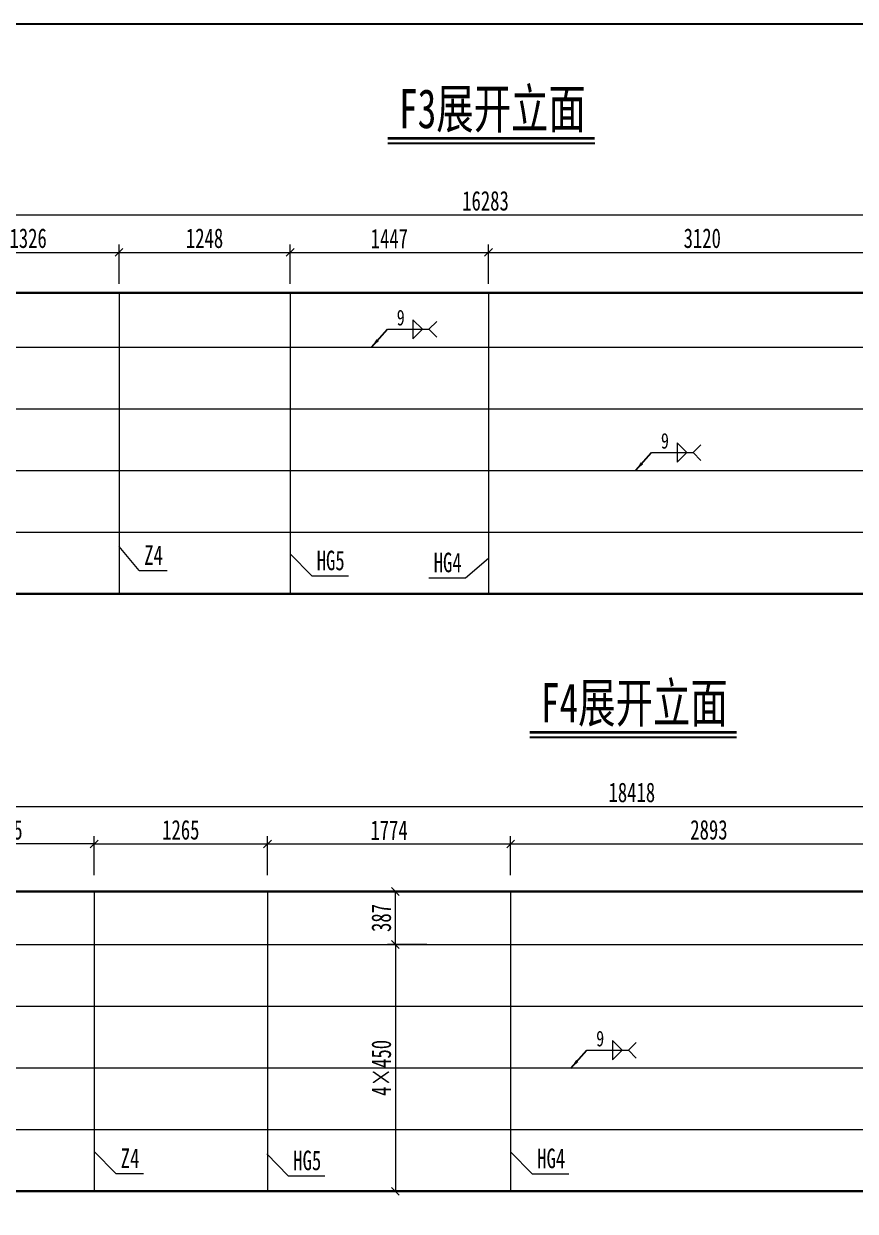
# Model space of a CAD drawing. Header units: millimetres. Extents: x -89049 to 410567, y -307459 to -100425.
# Drawn here: x 306815 to 312882, y -121714 to -113054 of the extents above; entities that cross this region are included whole.
import ezdxf
from ezdxf.enums import TextEntityAlignment as Align

# ---------------------------------------------------------------- set-up
doc = ezdxf.new("R2010")
doc.units = ezdxf.units.MM
doc.linetypes.add('DASHED', pattern=[0.75, 0.5, -0.25])
doc.layers.get('Defpoints').update_dxf_attribs({"color": 8})
for name, color, linetype, lineweight in [('Dim', 4, 'Continuous', 15), ('文字', 7, 'Continuous', 15), ('标注线及字体', 2, 'Continuous', 15), ('桥 构造粗实', 1, 'Continuous', 30), ('细实线', 4, 'Continuous', 15), ('虚线', 7, 'DASHED', 13)]:
    doc.layers.add(name, color=color, linetype=linetype, lineweight=lineweight)
doc.layers.add('Text', color=4, linetype='Continuous')
doc.styles.add('111', font='', dxfattribs={"width": 0.7})
doc.styles.add('BM_Dim', font='', dxfattribs={"width": 0.85})
doc.styles.add('SMEDI', font='', dxfattribs={"width": 0.75})
doc.styles.get("Standard").update_dxf_attribs({"font": ''})
doc.styles.get('111').set_extended_font_data('仿宋_GB2312')
doc.styles.get('BM_Dim').set_extended_font_data('仿宋_GB2312')
doc.styles.get('SMEDI').set_extended_font_data('仿宋_GB2312')
doc.styles.get('Standard').set_extended_font_data('仿宋_GB2312')
doc.dimstyles.new('200', dxfattribs={"dimscale": 0, "dimtxt": 2.5, "dimasz": 1, "dimexe": 1, "dimexo": 1, "dimgap": 0.6, "dimtad": 1, "dimdec": 0, "dimdsep": 46, "dimtxsty": '111', "dimblk": 'OBLIQUE', "dimcen": 0, "dimclrd": 4, "dimclre": 4, "dimclrt": 4, "dimadec": 1, "dimazin": 2, "dimtfac": 1, "dimtdec": 0, "dimtix": 1, "dimtmove": 2, "dimatfit": 3, "dimfxl": 4, "dimfxlon": 1, "dimtolj": 1, "dimlwd": -1, "dimlwe": -1, "dimarcsym": 0})
doc.dimstyles.new('MSteel_1.0_1.0', dxfattribs={"dimtxt": 3, "dimasz": 1.2, "dimexe": 1, "dimexo": 1, "dimgap": 1, "dimtad": 3, "dimtoh": 1, "dimdec": 0, "dimzin": 0, "dimdsep": 46, "dimtxsty": 'Standard', "dimblk": 'ARCHTICK', "dimcen": 0.09, "dimclrd": 3, "dimclre": 3, "dimadec": 0, "dimazin": 0, "dimtfac": 1, "dimtdec": 4, "dimtofl": 0, "dimtmove": 0, "dimatfit": 3, "dimfxl": 1, "dimtolj": 1, "dimtzin": 0, "dimarcsym": 0})

# ---------------------------------------------------------------- blocks, each defined once
blk = doc.blocks.new('_Oblique')
at = {"color": 0, "linetype": 'ByBlock', "lineweight": -2}
blk.add_line((-0.5, -0.5), (0.5, 0.5), dxfattribs=at)
blk = doc.blocks.new('*D586')
at = {"layer": 'Defpoints', "color": 0, "transparency": 16777216}
for p in [(307510.2, -114721.2), (306184, -115060.3), (307510.2, -115083.5)]:
    blk.add_point(p, dxfattribs=at)
at = {"layer": '细实线', "color": 4, "transparency": 16777216}
for p, q in [((306184, -114949.7), (306184, -114664)), ((306184, -114721.2), (307510.2, -114721.2)), ((307510.2, -114949.7), (307510.2, -114664))]:
    blk.add_line(p, q, dxfattribs=at)
at = {"layer": '细实线', "color": 4, "transparency": 16777216, "xscale": 57.14285714285715, "yscale": 57.14285714285715, "zscale": 57.14285714285715, "rotation": 180}
blk.add_blockref('_Oblique', (306184, -114721.2), dxfattribs=at)
at = {"layer": '细实线', "color": 4, "transparency": 16777216, "xscale": 57.14285714285715, "yscale": 57.14285714285715, "zscale": 57.14285714285715}
blk.add_blockref('_Oblique', (307510.2, -114721.2), dxfattribs=at)
at = {"layer": '细实线', "color": 4, "transparency": 16777216, "insert": (306847.1, -114618.9), "char_height": 142.86, "attachment_point": 5, "style": '111'}
blk.add_mtext('\\A1;1326', dxfattribs=at)
blk = doc.blocks.new('*D587')
at = {"layer": 'Defpoints', "color": 0, "transparency": 16777216}
for p in [(308758.4, -114721.2), (307510.2, -115083.5), (308758.4, -115078.9)]:
    blk.add_point(p, dxfattribs=at)
at = {"layer": '细实线', "color": 4, "transparency": 16777216}
for p, q in [((307510.2, -114949.7), (307510.2, -114664)), ((307510.2, -114721.2), (308758.4, -114721.2)), ((308758.4, -114949.7), (308758.4, -114664))]:
    blk.add_line(p, q, dxfattribs=at)
at = {"layer": '细实线', "color": 4, "transparency": 16777216, "xscale": 57.14285714285715, "yscale": 57.14285714285715, "zscale": 57.14285714285715, "rotation": 180}
blk.add_blockref('_Oblique', (307510.2, -114721.2), dxfattribs=at)
at = {"layer": '细实线', "color": 4, "transparency": 16777216, "xscale": 57.14285714285715, "yscale": 57.14285714285715, "zscale": 57.14285714285715}
blk.add_blockref('_Oblique', (308758.4, -114721.2), dxfattribs=at)
at = {"layer": '细实线', "color": 4, "transparency": 16777216, "insert": (308134.3, -114618.9), "char_height": 142.86, "attachment_point": 5, "style": '111'}
blk.add_mtext('\\A1;1248', dxfattribs=at)
blk = doc.blocks.new('*D588')
at = {"layer": 'Defpoints', "color": 0, "transparency": 16777216}
for p in [(310205.7, -114721.2), (308758.4, -115078.9), (310205.7, -115108.6)]:
    blk.add_point(p, dxfattribs=at)
at = {"layer": '细实线', "color": 4, "transparency": 16777216}
for p, q in [((308758.4, -114949.7), (308758.4, -114664)), ((308758.4, -114721.2), (310205.7, -114721.2)), ((310205.7, -114949.7), (310205.7, -114664))]:
    blk.add_line(p, q, dxfattribs=at)
at = {"layer": '细实线', "color": 4, "transparency": 16777216, "xscale": 57.14285714285715, "yscale": 57.14285714285715, "zscale": 57.14285714285715, "rotation": 180}
blk.add_blockref('_Oblique', (308758.4, -114721.2), dxfattribs=at)
at = {"layer": '细实线', "color": 4, "transparency": 16777216, "xscale": 57.14285714285715, "yscale": 57.14285714285715, "zscale": 57.14285714285715}
blk.add_blockref('_Oblique', (310205.7, -114721.2), dxfattribs=at)
at = {"layer": '细实线', "color": 4, "transparency": 16777216, "insert": (309482, -114620.5), "char_height": 142.86, "attachment_point": 5, "style": '111'}
blk.add_mtext('\\A1;1447', dxfattribs=at)
blk = doc.blocks.new('*D589')
at = {"layer": 'Defpoints', "color": 0, "transparency": 16777216}
for p in [(313325.5, -114721.2), (310205.7, -115154.8), (313325.5, -115108.6)]:
    blk.add_point(p, dxfattribs=at)
at = {"layer": '细实线', "color": 4, "transparency": 16777216}
for p, q in [((310205.7, -114949.7), (310205.7, -114664)), ((310205.7, -114721.2), (313325.5, -114721.2)), ((313325.5, -114949.7), (313325.5, -114664))]:
    blk.add_line(p, q, dxfattribs=at)
at = {"layer": '细实线', "color": 4, "transparency": 16777216, "xscale": 57.14285714285715, "yscale": 57.14285714285715, "zscale": 57.14285714285715, "rotation": 180}
blk.add_blockref('_Oblique', (310205.7, -114721.2), dxfattribs=at)
at = {"layer": '细实线', "color": 4, "transparency": 16777216, "xscale": 57.14285714285715, "yscale": 57.14285714285715, "zscale": 57.14285714285715}
blk.add_blockref('_Oblique', (313325.5, -114721.2), dxfattribs=at)
at = {"layer": '细实线', "color": 4, "transparency": 16777216, "insert": (311765.6, -114618.9), "char_height": 142.86, "attachment_point": 5, "style": '111'}
blk.add_mtext('\\A1;3120', dxfattribs=at)
blk = doc.blocks.new('*D592')
at = {"layer": 'Defpoints', "color": 0, "transparency": 16777216}
for p in [(318325.5, -114448.5), (318325.5, -114991.2), (302042.7, -115070.4)]:
    blk.add_point(p, dxfattribs=at)
at = {"layer": '细实线', "color": 4, "transparency": 16777216}
for p, q in [((302042.7, -114677), (302042.7, -114391.3)), ((318325.5, -114677), (318325.5, -114391.3)), ((302042.7, -114448.5), (318325.5, -114448.5))]:
    blk.add_line(p, q, dxfattribs=at)
at = {"layer": '细实线', "color": 4, "transparency": 16777216, "xscale": 57.14285714285715, "yscale": 57.14285714285715, "zscale": 57.14285714285715, "rotation": 180}
blk.add_blockref('_Oblique', (302042.7, -114448.5), dxfattribs=at)
at = {"layer": '细实线', "color": 4, "transparency": 16777216, "xscale": 57.14285714285715, "yscale": 57.14285714285715, "zscale": 57.14285714285715}
blk.add_blockref('_Oblique', (318325.5, -114448.5), dxfattribs=at)
at = {"layer": '细实线', "color": 4, "transparency": 16777216, "insert": (310184.1, -114346.2), "char_height": 142.86, "attachment_point": 5, "style": '111'}
blk.add_mtext('\\A1;16283', dxfattribs=at)
blk = doc.blocks.new('*D596')
at = {"layer": 'Defpoints', "color": 0, "transparency": 16777216}
for p in [(320460.7, -118762.9), (320460.7, -119286.4), (302042.7, -119384.8)]:
    blk.add_point(p, dxfattribs=at)
at = {"layer": '细实线', "color": 4, "transparency": 16777216}
for p, q in [((302042.7, -118991.5), (302042.7, -118705.7)), ((320460.7, -118991.5), (320460.7, -118705.7)), ((302042.7, -118762.9), (320460.7, -118762.9))]:
    blk.add_line(p, q, dxfattribs=at)
at = {"layer": '细实线', "color": 4, "transparency": 16777216, "xscale": 57.14285714285715, "yscale": 57.14285714285715, "zscale": 57.14285714285715, "rotation": 180}
blk.add_blockref('_Oblique', (302042.7, -118762.9), dxfattribs=at)
at = {"layer": '细实线', "color": 4, "transparency": 16777216, "xscale": 57.14285714285715, "yscale": 57.14285714285715, "zscale": 57.14285714285715}
blk.add_blockref('_Oblique', (320460.7, -118762.9), dxfattribs=at)
at = {"layer": '细实线', "color": 4, "transparency": 16777216, "insert": (311251.7, -118660.6), "char_height": 142.86, "attachment_point": 5, "style": '111'}
blk.add_mtext('\\A1;18418', dxfattribs=at)
blk = doc.blocks.new('*D602')
at = {"layer": 'Defpoints', "color": 0, "transparency": 16777216}
for p in [(308593.5, -119035.6), (307328.5, -119552.5), (308593.5, -119525.9)]:
    blk.add_point(p, dxfattribs=at)
at = {"layer": '细实线', "color": 4, "transparency": 16777216}
for p, q in [((307328.5, -119264.2), (307328.5, -118978.4)), ((308593.5, -119264.2), (308593.5, -118978.4)), ((307328.5, -119035.6), (308593.5, -119035.6))]:
    blk.add_line(p, q, dxfattribs=at)
at = {"layer": '细实线', "color": 4, "transparency": 16777216, "xscale": 57.14285714285715, "yscale": 57.14285714285715, "zscale": 57.14285714285715, "rotation": 180}
blk.add_blockref('_Oblique', (307328.5, -119035.6), dxfattribs=at)
at = {"layer": '细实线', "color": 4, "transparency": 16777216, "xscale": 57.14285714285715, "yscale": 57.14285714285715, "zscale": 57.14285714285715}
blk.add_blockref('_Oblique', (308593.5, -119035.6), dxfattribs=at)
at = {"layer": '细实线', "color": 4, "transparency": 16777216, "insert": (307961, -118933.3), "char_height": 142.86, "attachment_point": 5, "style": '111'}
blk.add_mtext('\\A1;1265', dxfattribs=at)
blk = doc.blocks.new('*D603')
at = {"layer": 'Defpoints', "color": 0, "transparency": 16777216}
for p in [(310367.4, -119035.6), (308593.5, -119525.9), (310367.4, -119524)]:
    blk.add_point(p, dxfattribs=at)
at = {"layer": '细实线', "color": 4, "transparency": 16777216}
for p, q in [((308593.5, -119264.2), (308593.5, -118978.4)), ((310367.4, -119264.2), (310367.4, -118978.4)), ((308593.5, -119035.6), (310367.4, -119035.6))]:
    blk.add_line(p, q, dxfattribs=at)
at = {"layer": '细实线', "color": 4, "transparency": 16777216, "xscale": 57.14285714285715, "yscale": 57.14285714285715, "zscale": 57.14285714285715, "rotation": 180}
blk.add_blockref('_Oblique', (308593.5, -119035.6), dxfattribs=at)
at = {"layer": '细实线', "color": 4, "transparency": 16777216, "xscale": 57.14285714285715, "yscale": 57.14285714285715, "zscale": 57.14285714285715}
blk.add_blockref('_Oblique', (310367.4, -119035.6), dxfattribs=at)
at = {"layer": '细实线', "color": 4, "transparency": 16777216, "insert": (309480.4, -118934.9), "char_height": 142.86, "attachment_point": 5, "style": '111'}
blk.add_mtext('\\A1;1774', dxfattribs=at)
blk = doc.blocks.new('*D604')
at = {"layer": 'Defpoints', "color": 0, "transparency": 16777216}
for p in [(313260.7, -119035.6), (310367.4, -119552.5), (313260.7, -119524)]:
    blk.add_point(p, dxfattribs=at)
at = {"layer": '细实线', "color": 4, "transparency": 16777216}
for p, q in [((310367.4, -119264.2), (310367.4, -118978.4)), ((313260.7, -119264.2), (313260.7, -118978.4)), ((310367.4, -119035.6), (313260.7, -119035.6))]:
    blk.add_line(p, q, dxfattribs=at)
at = {"layer": '细实线', "color": 4, "transparency": 16777216, "xscale": 57.14285714285715, "yscale": 57.14285714285715, "zscale": 57.14285714285715, "rotation": 180}
blk.add_blockref('_Oblique', (310367.4, -119035.6), dxfattribs=at)
at = {"layer": '细实线', "color": 4, "transparency": 16777216, "xscale": 57.14285714285715, "yscale": 57.14285714285715, "zscale": 57.14285714285715}
blk.add_blockref('_Oblique', (313260.7, -119035.6), dxfattribs=at)
at = {"layer": '细实线', "color": 4, "transparency": 16777216, "insert": (311814.1, -118933.3), "char_height": 142.86, "attachment_point": 5, "style": '111'}
blk.add_mtext('\\A1;2893', dxfattribs=at)
blk = doc.blocks.new('_ArchTick')
at = {"color": 0, "linetype": 'ByBlock', "const_width": 0.15}
blk.add_lwpolyline([(-0.5, -0.5), (0.5, 0.5)], dxfattribs=at)
blk = doc.blocks.new('角焊缝2')
at = {"layer": 'Dim'}
blk.add_line((-3138.01, 370.22), (-3132.7, 370.22), dxfattribs=at)
blk.add_lwpolyline([(-3134.75, 371.45), (-3134.75, 368.99), (-3133.52, 370.22)], close=True, dxfattribs=at)
blk.add_lwpolyline([(-3131.7, 369.22), (-3132.7, 370.22), (-3131.7, 371.22)], dxfattribs=at)
blk = doc.blocks.new('*D1947')
at = {"layer": 'Defpoints', "color": 0, "transparency": 16777216}
for p in [(306013.5, -119035.6), (306013.5, -119429.3), (307328.5, -119552.5)]:
    blk.add_point(p, dxfattribs=at)
at = {"layer": '细实线', "color": 4, "transparency": 16777216}
for p, q in [((306013.5, -119264.2), (306013.5, -118978.4)), ((307328.5, -119264.2), (307328.5, -118978.4)), ((307328.5, -119035.6), (306013.5, -119035.6))]:
    blk.add_line(p, q, dxfattribs=at)
at = {"layer": '细实线', "color": 4, "transparency": 16777216, "xscale": 57.14285714285715, "yscale": 57.14285714285715, "zscale": 57.14285714285715, "rotation": 180}
blk.add_blockref('_Oblique', (306013.5, -119035.6), dxfattribs=at)
at = {"layer": '细实线', "color": 4, "transparency": 16777216, "xscale": 57.14285714285715, "yscale": 57.14285714285715, "zscale": 57.14285714285715}
blk.add_blockref('_Oblique', (307328.5, -119035.6), dxfattribs=at)
at = {"layer": '细实线', "color": 4, "transparency": 16777216, "insert": (306671, -118933.3), "char_height": 142.86, "attachment_point": 5, "style": '111'}
blk.add_mtext('\\A1;1315', dxfattribs=at)
blk = doc.blocks.new('*D3052')
at = {"layer": 'Defpoints', "color": 0, "transparency": 16777216}
for p in [(310095.7, -119768.8), (309526.3, -121568.8), (310095.7, -121568.8)]:
    blk.add_point(p, dxfattribs=at)
at = {"layer": '细实线', "color": 4, "transparency": 16777216}
for p, q in [((309754.9, -119768.8), (309469.2, -119768.8)), ((309526.3, -119768.8), (309526.3, -121568.8)), ((309754.9, -121568.8), (309469.2, -121568.8))]:
    blk.add_line(p, q, dxfattribs=at)
at = {"layer": '细实线', "color": 4, "transparency": 16777216, "xscale": 57.14285714285715, "yscale": 57.14285714285715, "zscale": 57.14285714285715}
for p, rotation in [((309526.3, -119768.8), 90), ((309526.3, -121568.8), 270)]:
    blk.add_blockref('_Oblique', p, dxfattribs=dict(at, rotation=rotation))
at = {"layer": '细实线', "color": 4, "transparency": 16777216, "insert": (309424.1, -120668.8), "char_height": 142.86, "attachment_point": 5, "rotation": 90, "style": '111'}
blk.add_mtext('\\A1;4×450', dxfattribs=at)
blk = doc.blocks.new('*D3053')
at = {"layer": 'Defpoints', "color": 0, "transparency": 16777216}
for p in [(309526.3, -119381.8), (310095.7, -119381.8), (310095.7, -119768.8)]:
    blk.add_point(p, dxfattribs=at)
at = {"layer": '细实线', "color": 4, "transparency": 16777216}
for p, q in [((309754.9, -119381.8), (309469.2, -119381.8)), ((309526.3, -119768.8), (309526.3, -119381.8)), ((309754.9, -119768.8), (309469.2, -119768.8))]:
    blk.add_line(p, q, dxfattribs=at)
at = {"layer": '细实线', "color": 4, "transparency": 16777216, "xscale": 57.14285714285715, "yscale": 57.14285714285715, "zscale": 57.14285714285715}
for p, rotation in [((309526.3, -119381.8), 90), ((309526.3, -119768.8), 270)]:
    blk.add_blockref('_Oblique', p, dxfattribs=dict(at, rotation=rotation))
at = {"layer": '细实线', "color": 4, "transparency": 16777216, "insert": (309424.1, -119575.3), "char_height": 142.86, "attachment_point": 5, "rotation": 90, "style": '111'}
blk.add_mtext('\\A1;387', dxfattribs=at)

msp = doc.modelspace()

# ---------------------------------------------------------------- linework, layer by layer
at = {"color": 4}
for p, q in [((309471.2, -113924), (310980.6, -113924)), ((310506.4, -118256.5), (312015.8, -118256.5))]:
    msp.add_line(p, q, dxfattribs=at)
at = {"color": 6, "const_width": 20.6}
for points in [[(309471.2, -113889.7), (310980.6, -113889.7)], [(310506.4, -118222.2), (312015.8, -118222.2)]]:
    msp.add_lwpolyline(points, dxfattribs=at)
at = {"layer": 'Defpoints'}
msp.add_lwpolyline([(300566.6, -113054.1), (322566.6, -113054.1), (322566.6, -127671.3), (300566.6, -127671.3)], close=True, dxfattribs=at)
at = {"layer": '桥 构造粗实'}
for points in [[(318325.7, -115016.8), (318325.7, -115216.8), (317671.2, -115594.7, 0.57735), (317671.2, -116633.9), (318325.7, -117011.8), (318325.7, -117211.8), (302042.7, -117211.8), (302042.7, -116811.8), (302392.7, -116811.8, 0.414214), (302452.7, -116751.8), (302452.7, -116001.8, 0.414214), (302242.7, -115791.8), (302042.7, -115791.8), (302042.7, -115016.8)], [(320460.7, -119581.8), (319813.2, -119955.7, 0.57735), (319813.2, -120994.9), (320460.7, -121368.8), (320460.7, -121568.8), (302042.7, -121568.8), (302042.7, -121168.8), (302392.7, -121168.8, 0.414214), (302452.7, -121108.8), (302452.7, -120358.8, 0.414214), (302242.7, -120148.8), (302042.7, -120148.8), (302042.7, -119381.8), (320460.7, -119381.8)]]:
    msp.add_lwpolyline(points, format="xyb", close=True, dxfattribs=at)
at = {"layer": '细实线'}
for p, q in [((307658, -117041), (307510.2, -116865.7)), ((308916, -117080.1), (308758.4, -116919.5)), ((310037.3, -117094.7), (310205.7, -116951.6)), ((307658, -117041), (307860.8, -117041)), ((308916, -117080.1), (309183.7, -117080.1)), ((309769.6, -117094.7), (310037.3, -117094.7)), ((307486.2, -121439.9), (307328.5, -121279.3)), ((308745.1, -121455.3), (308587.5, -121294.8)), ((310525, -121440.7), (310367.4, -121280.2)), ((307486.2, -121439.9), (307688.9, -121439.9)), ((308745.1, -121455.3), (309012.7, -121455.3)), ((310525, -121440.7), (310792.7, -121440.7))]:
    msp.add_line(p, q, dxfattribs=at)
at = {"layer": '虚线', "ltscale": 5}
for p, q in [((307510.2, -115016.8), (307510.2, -117211.8)), ((308758.4, -115016.8), (308758.4, -117211.8)), ((310205.7, -115016.8), (310205.7, -117211.8)), ((302142.5, -115411.8), (317025.5, -115411.8)), ((302860.7, -115861.8), (317025.5, -115861.8)), ((302860.7, -116311.8), (317025.5, -116311.8)), ((302860.7, -116761.8), (317025.5, -116761.8)), ((307328.5, -119381.8), (307328.5, -121568.8)), ((308593.5, -119381.8), (308593.5, -121568.8)), ((310367.4, -119381.8), (310367.4, -121568.8)), ((302142.5, -119768.8), (319260.7, -119768.8)), ((302860.7, -120218.8), (319260.7, -120218.8)), ((302860.7, -120668.8), (319260.7, -120668.8)), ((302860.7, -121118.8), (319260.7, -121118.8))]:
    msp.add_line(p, q, dxfattribs=at)

# ---------------------------------------------------------------- block references
at = {"layer": '细实线', "color": 8, "xscale": 57.1428571428572, "yscale": 57.1428571428572, "zscale": 57.1428571428572}
for p in [(488783, -136438), (490710.5, -137336.7), (490238.4, -141695.7)]:
    msp.add_blockref('角焊缝2', p, dxfattribs=at)

# ---------------------------------------------------------------- texts
at = {"layer": 'Text', "style": 'SMEDI', "width": 0.75}
for p in [(309536.3, -115196.9), (311463.9, -116095.5), (310991.7, -120454.6)]:
    msp.add_text('9', height=114.3, dxfattribs=at).set_placement(p, align=Align.MIDDLE_LEFT)
at = {"layer": '文字', "style": 'BM_Dim', "width": 0.7}
for s, p in [('Z4', (307762.3, -117043.3)), ('HG5', (309054.4, -117082.4)), ('HG4', (309908, -117097)), ('Z4', (307590.5, -121442.2)), ('HG5', (308883.5, -121457.6)), ('HG4', (310663.5, -121443))]:
    msp.add_text(s, height=142.86, dxfattribs=at).set_placement(p, align=Align.BOTTOM_CENTER)
at = {"layer": '标注线及字体', "style": '111', "width": 0.7}
for s, p in [('F3展开立面', (310234.6, -113667.5)), ('F4展开立面', (311269.8, -118000))]:
    msp.add_text(s, height=285.71, dxfattribs=at).set_placement(p, align=Align.MIDDLE)

# ---------------------------------------------------------------- dimensions: what is measured, and where the dimension line sits
at = {"layer": '细实线'}
for base, p1, p2, picture, middle in [((318325.5, -114448.5), (302042.7, -115070.4), (318325.5, -114991.2), '*D592', (310184.1, -114346.2)), ((307510.2, -114721.2), (306184, -115060.3), (307510.2, -115083.5), '*D586', (306847.1, -114618.9)), ((308758.4, -114721.2), (307510.2, -115083.5), (308758.4, -115078.9), '*D587', (308134.3, -114618.9)), ((310205.7, -114721.2), (308758.4, -115078.9), (310205.7, -115108.6), '*D588', (309482, -114620.5)), ((313325.5, -114721.2), (310205.7, -115154.8), (313325.5, -115108.6), '*D589', (311765.6, -114618.9)), ((320460.7, -118762.9), (302042.7, -119384.8), (320460.7, -119286.4), '*D596', (311251.7, -118660.6)), ((308593.5, -119035.6), (307328.5, -119552.5), (308593.5, -119525.9), '*D602', (307961, -118933.3)), ((310367.4, -119035.6), (308593.5, -119525.9), (310367.4, -119524), '*D603', (309480.4, -118934.9)), ((313260.7, -119035.6), (310367.4, -119552.5), (313260.7, -119524), '*D604', (311814.1, -118933.3))]:
    dim = msp.add_linear_dim(base=base, p1=p1, p2=p2, dimstyle='200', override={"dimscale": 57.142857, "dimblk": 'Oblique'}, dxfattribs=at)
    dim.commit()
    dim.dimension.update_dxf_attribs({"geometry": picture, "text_midpoint": middle})
for base, p1, p2, angle, picture, middle in [((306013.5, -119035.6), (307328.5, -119552.5), (306013.5, -119429.3), 180, '*D1947', (306671, -118933.3)), ((309526.3, -119381.8), (310095.7, -119768.8), (310095.7, -119381.8), 90, '*D3053', (309424.1, -119575.3))]:
    dim = msp.add_linear_dim(base=base, p1=p1, p2=p2, angle=angle, dimstyle='200', override={"dimscale": 57.142857, "dimblk": 'Oblique'}, dxfattribs=at)
    dim.commit()
    dim.dimension.update_dxf_attribs({"geometry": picture, "text_midpoint": middle})
dim = msp.add_linear_dim(base=(309526.3, -121568.8), p1=(310095.7, -119768.8), p2=(310095.7, -121568.8), angle=270, text='4×450', dimstyle='200', override={"dimscale": 57.142857, "dimtxsty": '111', "dimblk": 'Oblique'}, dxfattribs=at)
dim.commit()
dim.dimension.update_dxf_attribs({"geometry": '*D3052', "text_midpoint": (309424.1, -120668.8)})

# ---------------------------------------------------------------- leaders
at = {"layer": 'Dim'}
for points in [[(309352.2, -115412.1), (309468.2, -115282.4)], [(311279.8, -116310.7), (311395.7, -116181)], [(310807.6, -120669.7), (310923.6, -120540.1)]]:
    msp.add_leader(points, dimstyle='MSteel_1.0_1.0', override={"dimscale": 57.142857, "dimclrd": 256}, dxfattribs=at)

doc.saveas('drawing.dxf')
